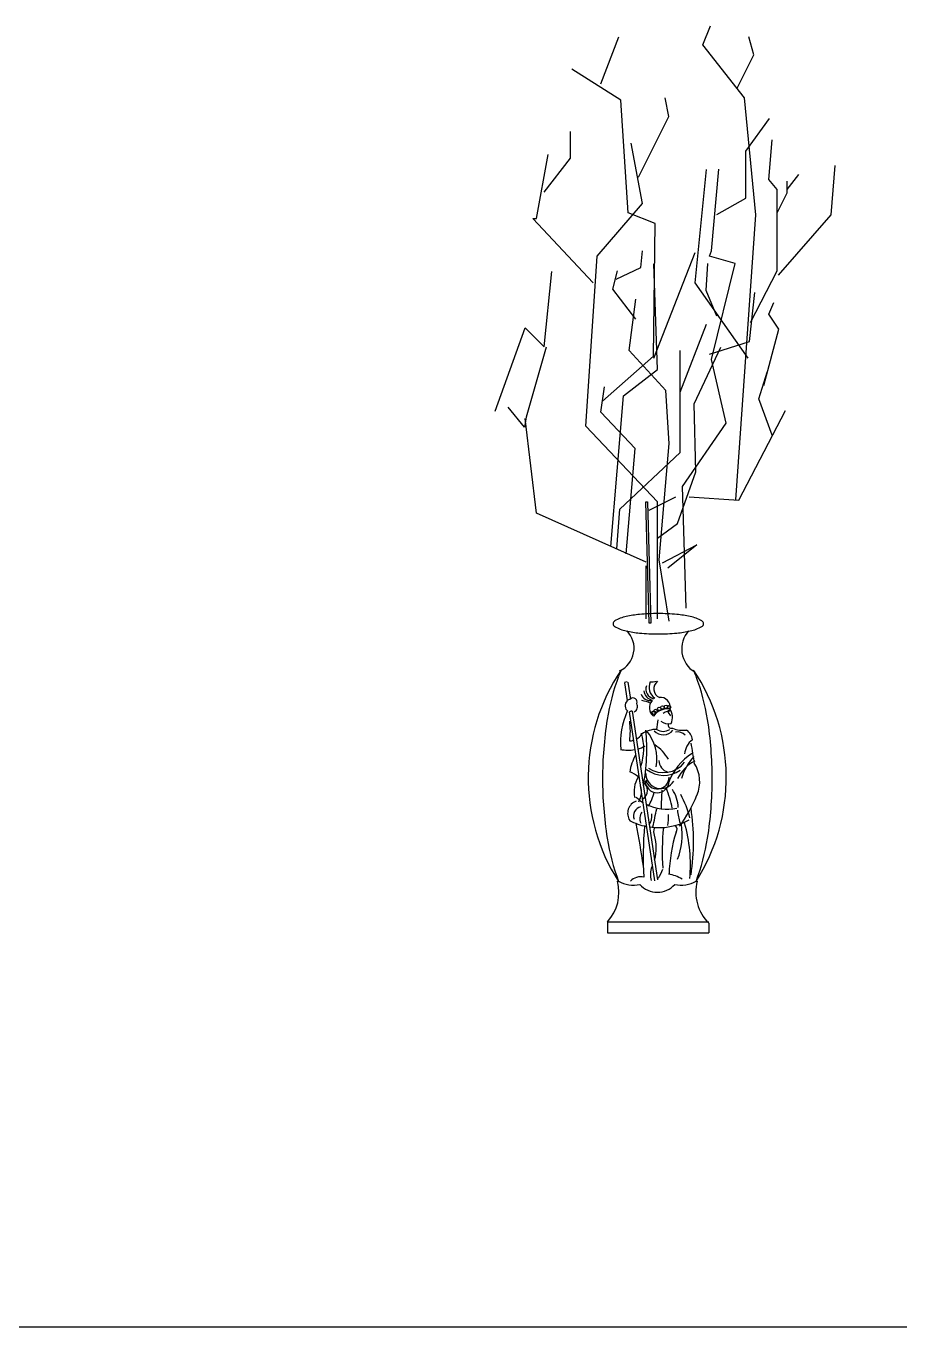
# Model space of a CAD drawing. Header units: millimetres. Extents: x 22565 to 38821, y 15578 to 26720.
# Drawn here: x 32643 to 33349, y 23124 to 24176 of the extents above; entities that cross this region are included whole.
import ezdxf

# ---------------------------------------------------------------- set-up
doc = ezdxf.new("R2010")
doc.units = ezdxf.units.MM
doc.layers.add('www.cad-blocks.net', color=7, linetype='Continuous')

# ---------------------------------------------------------------- blocks, each defined once
blk = doc.blocks.new('A$C36641C95')
for p, q in [((168, 718.3), (174.1, 733.6)), ((85.5, 686.7), (100.2, 724.9)), ((201.6, 675.5), (168, 718.3)), ((209.3, 710.1), (205.3, 724.8)), ((195.9, 683.2), (209.3, 710.1)), ((101.6, 673.5), (62, 698.5)), ((107.5, 582.5), (101.6, 673.5)), ((140.5, 660.3), (137.5, 675.5)), ((210.8, 580.9), (201.6, 675.5)), ((116.1, 611.4), (140.5, 660.3)), ((202.9, 632.4), (222, 658.8)), ((61.1, 626.7), (61.1, 648.1)), ((119.1, 590), (110, 638.9)), ((202.9, 594.3), (202.9, 632.4)), ((221.4, 609.3), (224.1, 641.6)), ((33.6, 577.8), (42.8, 629.7)), ((39.7, 599.2), (61.1, 626.7)), ((161.9, 525.9), (171.1, 617.5)), ((175, 551.7), (180.9, 617.8)), ((236.2, 601.3), (245.6, 613.4)), ((271.9, 580.9), (275, 620.6)), ((228.1, 601.3), (221.4, 609.3)), ((228.1, 535.5), (228.1, 601.3)), ((236.2, 598.6), (236.2, 608)), ((82.5, 547.3), (119.1, 590)), ((179.4, 581.1), (202.9, 594.3)), ((228.1, 582.5), (236.2, 598.6)), ((129.5, 573.7), (107.5, 582.5)), ((194.7, 350.3), (210.8, 580.9)), ((229.1, 532), (271.9, 580.9)), ((79.4, 525.9), (30.6, 577.8)), ((30.6, 577.8), (33.6, 577.8)), ((128, 466.6), (129.5, 573.7)), ((73.3, 409.9), (82.5, 547.3)), ((118, 538.1), (119.3, 551.6)), ((128.3, 464.8), (161.9, 550.3)), ((173.5, 547.3), (175, 551.7)), ((194.1, 541.5), (173.5, 547.3)), ((97.8, 528.7), (118, 538.1)), ((131.4, 455.7), (128.3, 541.2)), ((170.6, 519.5), (172.1, 541.5)), ((175, 463.7), (194.1, 541.5)), ((39.7, 474), (45.8, 535.1)), ((95.1, 520.7), (99.1, 535.5)), ((206.6, 493.8), (228.1, 535.5)), ((113.9, 496.5), (95.1, 520.7)), ((204.7, 464.8), (161.9, 525.9)), ((179.4, 498.9), (170.6, 519.5)), ((205.8, 478.4), (210.2, 518)), ((108.5, 471), (113.9, 512.6)), ((221.4, 500.5), (225.5, 509.9)), ((229.5, 488.4), (221.4, 500.5)), ((0, 422.1), (24.4, 489.3)), ((24.4, 489.3), (39.7, 474)), ((149.7, 437.4), (171.1, 492.3)), ((217.4, 442.8), (229.5, 488.4)), ((41.4, 473.7), (25.2, 417.3)), ((161, 428), (182.5, 473.7)), ((173.5, 468.1), (205.8, 478.4)), ((86.9, 430), (128, 466.6)), ((138.1, 438.7), (108.5, 471)), ((149.7, 388.5), (149.7, 471)), ((186.8, 412.4), (175, 463.7)), ((103.9, 434.3), (131.4, 455.7)), ((213.4, 432), (220.1, 453.5)), ((85.5, 421.2), (88.4, 441.7)), ((93.7, 312.7), (103.9, 434.3)), ((140.8, 395.8), (138.1, 438.7)), ((224.1, 402.5), (213.4, 432)), ((23.9, 409.2), (10.5, 425.3)), ((113.4, 391.8), (85.5, 421.2)), ((162.3, 372.9), (161, 428)), ((197.2, 350.1), (234.9, 422.6)), ((25.2, 417.3), (23.9, 409.2)), ((33.6, 339.6), (24.4, 416)), ((151.5, 361), (186.8, 412.4)), ((131.4, 348.8), (73.3, 409.9)), ((106, 306.7), (113.4, 391.8)), ((132.7, 301.8), (140.8, 395.8)), ((100.8, 342.7), (149.7, 388.5)), ((147.5, 331.3), (162.3, 372.9)), ((154.5, 262.7), (151.5, 361)), ((124.7, 250.7), (122, 348.8)), ((122, 348.8), (123.3, 348.8)), ((123.3, 348.8), (126, 250.7)), ((124.7, 342), (146.2, 352.8)), ((131.4, 254.1), (131.4, 348.8)), ((156.9, 352.8), (197.2, 350.1)), ((122.2, 300), (33.6, 339.6)), ((98.4, 310.6), (100.8, 342.7)), ((131.4, 319.2), (147.5, 331.3)), ((135.4, 299.4), (163.3, 314)), ((163.3, 314), (139.8, 295)), ((122.2, 254.1), (122.2, 296.9)), ((140.8, 252.1), (132.7, 301.8)), ((126, 250.7), (124.7, 250.7)), ((104.7, 202.8), (106.8, 203.3)), ((104.7, 202.2), (106.8, 187.9)), ((107.3, 202.8), (109.4, 189)), ((110, 189.6), (109.2, 190)), ((108.4, 178.9), (128.9, 42.3)), ((110.8, 179.5), (131.3, 43)), ((90.8, 9.1), (90.8, 0)), ((90.8, 9.1), (172.9, 9.1)), ((90.8, 0), (172.9, 0)), ((172.9, 7.9), (172.9, 0))]:
    blk.add_line(p, q)
for centre in [(128.2, 178.2), (129.9, 179.5), (132.8, 181.3), (135.3, 182.4), (138.4, 182.9), (140.6, 182.6)]:
    blk.add_circle(centre, 1.42)
for centre, radius, start, end in [((114, 220.6), 36.3, 102.6864, 118.5225), ((124.8, 172.8), 85.2, 95.3271, 102.6864), ((131.9, 95.8), 162.5, 90, 95.3271), ((131.9, 95.8), 162.5, 84.6729, 90), ((139.1, 172.8), 85.2, 77.3136, 84.6729), ((149.9, 220.6), 36.3, 61.4775, 77.3136), ((98, 250.1), 2.63, 118.5225, 180), ((98, 250.1), 2.63, 180, 241.4775), ((114, 279.7), 36.3, 241.4775, 257.3136), ((92.2, 230.3), 20.2, 294.913, 44.1537), ((124.8, 327.4), 85.2, 257.3136, 264.6729), ((131.9, 404.4), 162.5, 264.6729, 270), ((131.9, 404.4), 162.5, 270, 275.3271), ((139.1, 327.4), 85.2, 275.3271, 282.6864), ((172.8, 229.8), 21.9, 138.1596, 238.723), ((149.9, 279.7), 36.3, 282.6864, 298.5225), ((165.9, 250.1), 2.63, 0, 61.4775), ((165.9, 250.1), 2.63, 298.5225, 0), ((231.1, 125.6), 155.8, 146.065, 212.5657), ((182, 176.6), 87.8, 155.8057, 159.2939), ((31.2, 125.6), 155.8, 327.4343, 33.935), ((80.4, 176.6), 87.8, 20.7061, 23.7793), ((264.6, 145.3), 176.1, 159.2939, 171.1015), ((129.9, 197.3), 8, 160.6347, 257.0173), ((134.8, 198.6), 10.3, 154.4478, 236.8554), ((126.6, 215.1), 12.1, 265.0332, 287.6393), ((136, 197.5), 7.67, 127.8314, 245.8627), ((-2.2, 145.3), 176.1, 8.8985, 20.7061), ((111.6, 186.8), 3.27, 337.4678, 132.5821), ((125.6, 195.7), 7.8, 198.8115, 277.2102), ((128.6, 196.6), 8.32, 186.027, 259.7667), ((133.6, 182.4), 8.14, 354.4918, 95.5443), ((167.9, 153.1), 66.5, 156.7787, 183.97), ((110.9, 183.7), 5.71, 135.067, 230.7281), ((110.2, 183.9), 5.21, 97.0238, 132.4991), ((110.8, 176.9), 2.61, 88.7764, 156.1335), ((110.9, 183.7), 5.71, 105.4801, 105.9582), ((110.2, 183.2), 5.02, 297.8691, 27.9051), ((114.5, 162), 26.3, 65.1461, 80.6686), ((133.1, 182.1), 8.38, 136.1195, 233.4137), ((139.8, 166.9), 14.4, 82.1592, 143.6792), ((139.5, 174.1), 4.95, 90.6164, 136.6157), ((139.4, 181.9), 2.76, 270.6164, 317.282), ((140.9, 177.9), 2.04, 67.6292, 134.9771), ((204.7, 218.9), 76.3, 211.2365, 214.6068), ((130.7, 174.4), 12.7, 336.5432, 33.4025), ((396.6, 124.7), 309.7, 171.1015, 180), ((48.1, 163.3), 61.3, 352.4168, 7.5832), ((59.6, 178.1), 72.5, 349.2766, 355.5246), ((140.5, 179.8), 10.6, 232.0232, 279.9213), ((142.5, 168.1), 2.58, 151.3901, 289.8479), ((-134.1, 124.7), 309.7, 0, 8.8985), ((108.1, 168.1), 12.8, 298.5548, 326.6107), ((79.4, 149), 40.9, 339.8607, 17.8913), ((130.1, 145.4), 19.2, 87.863, 125.9719), ((-35.5, 148.6), 158.2, 349.2155, 5.6347), ((95.6, 140.7), 35.3, 349.5713, 40.4369), ((136.1, 170), 9.77, 221.0947, 322.8527), ((136, 172.5), 9.43, 236.33, 303.67), ((152, 186), 22.1, 246.9937, 277.4856), ((147.3, 153.4), 9.24, 45.0218, 98.1299), ((148.1, 154.7), 11.6, 7.7754, 54.1839), ((107.6, 178.9), 31, 258.6711, 279.5586), ((108.1, 168.1), 12.8, 273.4952, 286.2874), ((107.6, 178.9), 31, 284.4814, 296.3113), ((162.8, 120), 54.9, 148.1448, 149.4238), ((110.2, 122.9), 34.8, 30.5027, 56.8689), ((169.3, 143.5), 16.1, 127.3315, 175.4174), ((-44.8, 113.3), 207.3, 6.5475, 11.2248), ((162.8, 120), 54.9, 154.063, 169.3298), ((136.1, 151.5), 21.8, 236.3234, 321.9257), ((142.5, 139.9), 10.1, 181.725, 254.0599), ((185.2, 104.9), 47.9, 122.4027, 159.9394), ((177.1, 109.5), 33.4, 117.6053, 152.3587), ((196.6, 110.9), 48, 138.5499, 163.0245), ((137.3, 122.4), 28.2, 336.8642, 32.2894), ((102.3, 110.6), 20.7, 47.9786, 71.5787), ((134, 128.9), 12.1, 179.0778, 329.7553), ((136.4, 150.5), 23, 232.6664, 305.1315), ((396.6, 124.7), 309.7, 180, 188.8985), ((134.5, 114.5), 22.1, 148.5799, 193.6478), ((103.1, 114.2), 15.3, 328.4745, 17.2667), ((114.9, 115.3), 8.3, 301.8789, 58.1211), ((131.1, 123.1), 9.67, 181.1924, 358.8075), ((131.2, 126), 9.52, 192.4035, 0.2689), ((8.3, 70.5), 138.4, 12.7075, 19.6901), ((120.7, 100.7), 27.4, 1.5502, 34.1086), ((-134.1, 124.7), 309.7, 351.1015, 0), ((117.8, 96.7), 10.6, 110.3406, 212.7679), ((138.8, 136), 36, 226.6354, 237.3041), ((79, 127.6), 51.6, 330.824, 344.6527), ((270.9, 103.3), 136.5, 174.8421, 181.2056), ((60.6, 152.6), 110.6, 323.1541, 338.0996), ((72.4, 70.8), 88, 14.6778, 27.8476), ((119.3, 94.8), 7.33, 102.3509, 202.1023), ((126.3, 92.4), 9.24, 144.3602, 202.2117), ((138.8, 136), 36, 242.4247, 283.1805), ((114.3, 94.5), 12.5, 325.3696, 8.1334), ((-32048954.6, 6872081.3), 32777553.2, 347.89783345, 347.89785959), ((108.9, 93.1), 31.4, 348.4962, 4.7666), ((183.8, 101.2), 36.3, 182.885, 199.7487), ((-8.8, 74), 169.4, 350.8657, 9.1343), ((132.4, 136), 50.8, 242.3513, 258.4879), ((-447.2, -22.9), 572.3, 7.7186, 11.2177), ((393.3, 62.5), 273.5, 174.9028, 183.664), ((132.4, 136), 50.8, 261.4774, 298.8935), ((136.3, 81.9), 8.09, 159.2148, 200.7852), ((358.1, 65.3), 222.9, 174.8575, 183.3226), ((143.2, 83.9), 4.03, 325.0896, 46.3385), ((95.9, 79.7), 55.4, 338.8057, 8.5061), ((35.3, 55.3), 122.7, 354.7242, 15.9116), ((264.6, 104), 176.1, 188.8985, 200.7061), ((96.4, 68.8), 34, 343.504, 17.5471), ((260.3, 44.9), 119.6, 162.1126, 178.6651), ((-2.2, 104), 176.1, 339.2939, 351.1015), ((145.7, 47), 20.1, 161.4597, 193.0843), ((96.4, 68.8), 34, 333.1133, 334.8599), ((117.5, 34.3), 11.1, 74.988, 136.8837), ((2185143.2, -1093142.7), 2443221.6, 153.4204728, 153.4206645), ((135.3, 18.1), 30, 57.8528, 80.4623), ((65.2, 33), 35, 316.9726, 14.6475), ((111.9, 63.8), 25.1, 241.2788, 281.9594), ((131.2, 52.1), 19.1, 222.382, 270), ((131.2, 52.1), 19.1, 270, 317.618), ((150.5, 63.8), 25.1, 258.0406, 298.7212), ((197.3, 33), 35, 165.3525, 225.7426)]:
    blk.add_arc(centre, radius, start, end)
blk = doc.blocks.new('format')
at = {"layer": 'www.cad-blocks.net', "color": 155, "true_color": 0x546d8e}
blk.add_line((23683.3, 23123.7), (38820.7, 23123.7), dxfattribs=at)

msp = doc.modelspace()

# ---------------------------------------------------------------- block references
msp.add_blockref('A$C36641C95', (33022, 23442.3))
at = {"layer": 'www.cad-blocks.net'}
msp.add_blockref('format', (0, 0), dxfattribs=at)

doc.saveas('drawing.dxf')
